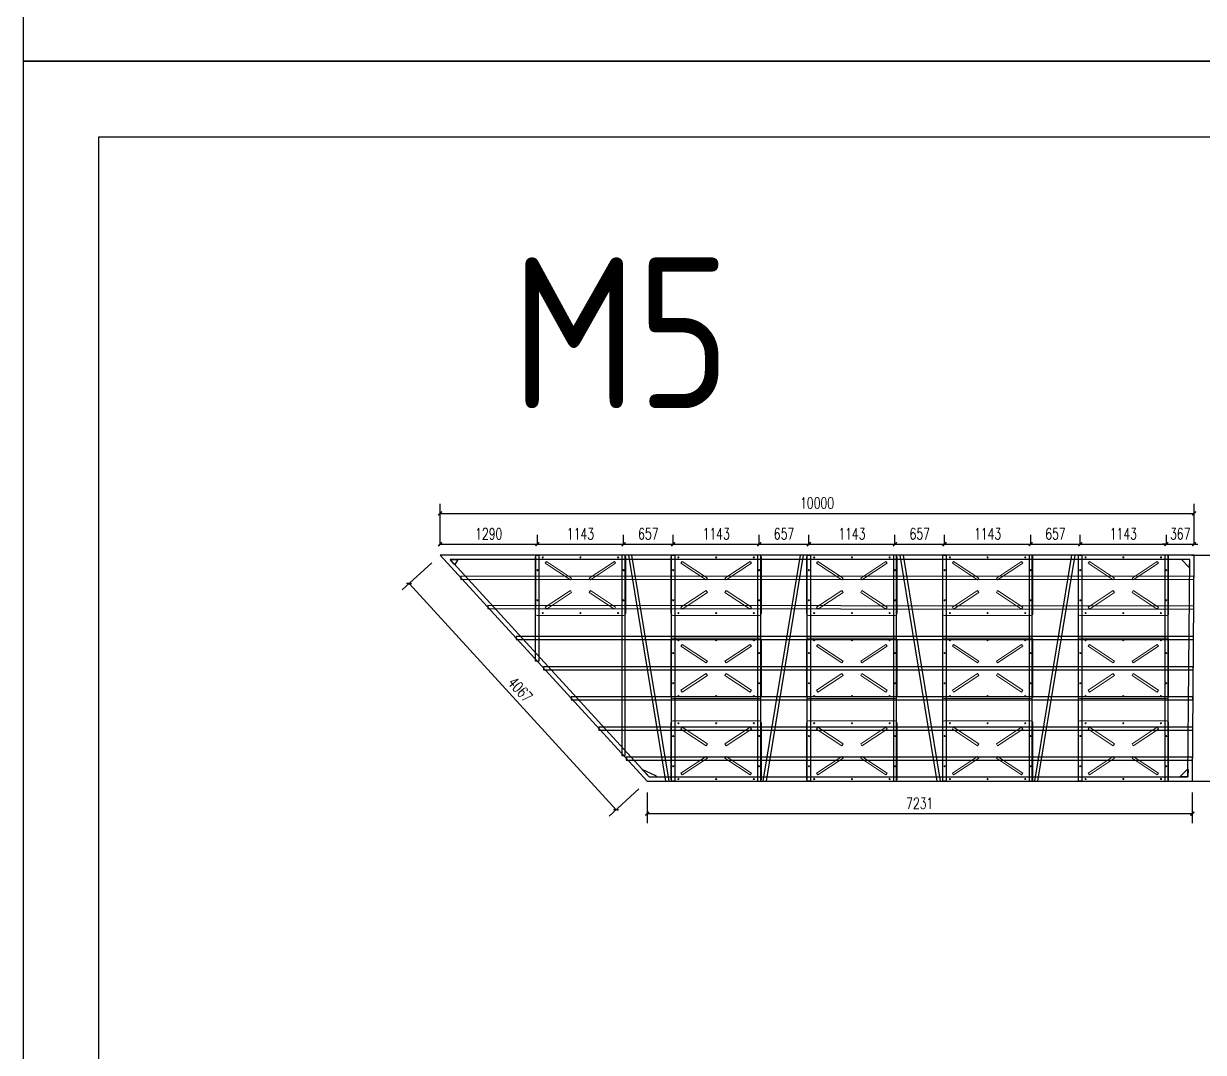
# Model space of a CAD drawing. Extents: x 1254079 to 1500931, y -102737 to 142253.
# Drawn here: x 1283444 to 1299092, y -11524 to 2121 of the extents above; entities that cross this region are included whole.
import ezdxf

# ---------------------------------------------------------------- set-up
doc = ezdxf.new("R2010")
doc.units = 0
doc.header["$LTSCALE"] = 1000
doc.header["$MEASUREMENT"] = 0
for name, color, linetype in [('14#槽钢', 3, 'Continuous'), ('PUB_DIM', 3, 'Continuous'), ('PUB_TEXT', 7, 'Continuous'), ('W-float bowl浮筒', 253, 'Continuous'), ('W-FLOAT_BOWL浮筒', 253, 'Continuous'), ('W-STEEL_FRAME钢架', 3, 'Continuous'), ('W-STEEL_KEEL钢龙骨', 5, 'Continuous'), ('特殊段命名', 221, 'Continuous'), ('钢架', 90, 'Continuous')]:
    doc.layers.add(name, color=color, linetype=linetype)
doc.styles.add('_TCH_DIM_T3', font='SIMPLEX', dxfattribs={"width": 0.705882, "bigfont": 'GBCBIG'})
doc.styles.get("Standard").update_dxf_attribs({"font": 'gbenor.shx', "bigfont": 'gbcbig.shx'})
doc.dimstyles.new('_TCH_ARCH&&50', dxfattribs={"dimtxt": 148.75, "dimasz": 50, "dimexe": 125, "dimexo": 150, "dimgap": 63.125, "dimtad": 1, "dimdec": 0, "dimzin": 0, "dimdsep": 46, "dimtxsty": '_TCH_DIM_T3', "dimblk": 'ARCHTICK', "dimcen": 0.09, "dimclrt": 7, "dimazin": 2, "dimtfac": 1, "dimtdec": 0, "dimtix": 1, "dimtmove": 2, "dimatfit": 3, "dimfxl": 0, "dimtolj": 1, "dimtzin": 0, "dimarcsym": 0})

# ---------------------------------------------------------------- blocks, each defined once
blk = doc.blocks.new('_ArchTick')
at = {"color": 0, "linetype": 'ByBlock', "const_width": 0.4}
blk.add_lwpolyline([(-0.5, -0.5), (0.5, 0.5)], dxfattribs=at)
blk = doc.blocks.new('*D819')
at = {"layer": 'Defpoints', "color": 0, "transparency": 16777216}
for p in [(1288968, -4928), (1291714, -7928), (1291302, -8305)]:
    blk.add_point(p, dxfattribs=at)
at = {"layer": 'PUB_DIM', "color": 0, "lineweight": -2, "transparency": 16777216}
for p, q in [((1288858, -5029), (1288464, -5389)), ((1288557, -5305), (1291302, -8305)), ((1291603, -8029), (1291210, -8389))]:
    blk.add_line(p, q, dxfattribs=at)
at = {"layer": 'PUB_DIM', "color": 0, "lineweight": -2, "transparency": 16777216, "xscale": 50, "yscale": 50, "zscale": 50}
for p, rotation in [((1288557, -5305), 132.4651617435669), ((1291302, -8305), 312.4651617435669)]:
    blk.add_blockref('_ArchTick', p, dxfattribs=dict(at, rotation=rotation))
at = {"layer": 'PUB_DIM', "color": 7, "transparency": 16777216, "insert": (1290031, -6712), "char_height": 148.8, "attachment_point": 5, "rotation": 312.4652, "style": '_TCH_DIM_T3'}
blk.add_mtext('\\A1;4067', dxfattribs=at)
blk = doc.blocks.new('*D928')
at = {"layer": 'Defpoints', "color": 0, "transparency": 16777216}
for p in [(1290258, -4784), (1288968, -4928), (1290258, -4928)]:
    blk.add_point(p, dxfattribs=at)
at = {"layer": 'PUB_DIM', "color": 0, "lineweight": -2, "transparency": 16777216}
for p, q in [((1288968, -4778), (1288968, -4659)), ((1290258, -4778), (1290258, -4659)), ((1288968, -4784), (1290258, -4784))]:
    blk.add_line(p, q, dxfattribs=at)
at = {"layer": 'PUB_DIM', "color": 0, "lineweight": -2, "transparency": 16777216, "xscale": 50, "yscale": 50, "zscale": 50, "rotation": 180}
blk.add_blockref('_ArchTick', (1288968, -4784), dxfattribs=at)
at = {"layer": 'PUB_DIM', "color": 0, "lineweight": -2, "transparency": 16777216, "xscale": 50, "yscale": 50, "zscale": 50}
blk.add_blockref('_ArchTick', (1290258, -4784), dxfattribs=at)
at = {"layer": 'PUB_DIM', "color": 7, "transparency": 16777216, "insert": (1289613, -4646), "char_height": 148.8, "attachment_point": 5, "style": '_TCH_DIM_T3'}
blk.add_mtext('\\A1;1290', dxfattribs=at)
blk = doc.blocks.new('*D929')
at = {"layer": 'Defpoints', "color": 0, "transparency": 16777216}
for p in [(1291401, -4784), (1290258, -4928), (1291401, -4928)]:
    blk.add_point(p, dxfattribs=at)
at = {"layer": 'PUB_DIM', "color": 0, "lineweight": -2, "transparency": 16777216}
for p, q in [((1290258, -4778), (1290258, -4659)), ((1291401, -4778), (1291401, -4659)), ((1290258, -4784), (1291401, -4784))]:
    blk.add_line(p, q, dxfattribs=at)
at = {"layer": 'PUB_DIM', "color": 0, "lineweight": -2, "transparency": 16777216, "xscale": 50, "yscale": 50, "zscale": 50, "rotation": 180}
blk.add_blockref('_ArchTick', (1290258, -4784), dxfattribs=at)
at = {"layer": 'PUB_DIM', "color": 0, "lineweight": -2, "transparency": 16777216, "xscale": 50, "yscale": 50, "zscale": 50}
blk.add_blockref('_ArchTick', (1291401, -4784), dxfattribs=at)
at = {"layer": 'PUB_DIM', "color": 7, "transparency": 16777216, "insert": (1290830, -4646), "char_height": 148.8, "attachment_point": 5, "style": '_TCH_DIM_T3'}
blk.add_mtext('\\A1;1143', dxfattribs=at)
blk = doc.blocks.new('*D930')
at = {"layer": 'Defpoints', "color": 0, "transparency": 16777216}
for p in [(1292058, -4784), (1291401, -4928), (1292058, -4928)]:
    blk.add_point(p, dxfattribs=at)
at = {"layer": 'PUB_DIM', "color": 0, "lineweight": -2, "transparency": 16777216}
for p, q in [((1291401, -4778), (1291401, -4659)), ((1292058, -4778), (1292058, -4659)), ((1291401, -4784), (1292058, -4784))]:
    blk.add_line(p, q, dxfattribs=at)
at = {"layer": 'PUB_DIM', "color": 0, "lineweight": -2, "transparency": 16777216, "xscale": 50, "yscale": 50, "zscale": 50, "rotation": 180}
blk.add_blockref('_ArchTick', (1291401, -4784), dxfattribs=at)
at = {"layer": 'PUB_DIM', "color": 0, "lineweight": -2, "transparency": 16777216, "xscale": 50, "yscale": 50, "zscale": 50}
blk.add_blockref('_ArchTick', (1292058, -4784), dxfattribs=at)
at = {"layer": 'PUB_DIM', "color": 7, "transparency": 16777216, "insert": (1291730, -4646), "char_height": 148.8, "attachment_point": 5, "style": '_TCH_DIM_T3'}
blk.add_mtext('\\A1;657', dxfattribs=at)
blk = doc.blocks.new('*D931')
at = {"layer": 'Defpoints', "color": 0, "transparency": 16777216}
for p in [(1293201, -4784), (1292058, -4928), (1293201, -4928)]:
    blk.add_point(p, dxfattribs=at)
at = {"layer": 'PUB_DIM', "color": 0, "lineweight": -2, "transparency": 16777216}
for p, q in [((1292058, -4778), (1292058, -4659)), ((1293201, -4778), (1293201, -4659)), ((1292058, -4784), (1293201, -4784))]:
    blk.add_line(p, q, dxfattribs=at)
at = {"layer": 'PUB_DIM', "color": 0, "lineweight": -2, "transparency": 16777216, "xscale": 50, "yscale": 50, "zscale": 50, "rotation": 180}
blk.add_blockref('_ArchTick', (1292058, -4784), dxfattribs=at)
at = {"layer": 'PUB_DIM', "color": 0, "lineweight": -2, "transparency": 16777216, "xscale": 50, "yscale": 50, "zscale": 50}
blk.add_blockref('_ArchTick', (1293201, -4784), dxfattribs=at)
at = {"layer": 'PUB_DIM', "color": 7, "transparency": 16777216, "insert": (1292630, -4646), "char_height": 148.8, "attachment_point": 5, "style": '_TCH_DIM_T3'}
blk.add_mtext('\\A1;1143', dxfattribs=at)
blk = doc.blocks.new('*D932')
at = {"layer": 'Defpoints', "color": 0, "transparency": 16777216}
for p in [(1293858, -4784), (1293201, -4928), (1293858, -4928)]:
    blk.add_point(p, dxfattribs=at)
at = {"layer": 'PUB_DIM', "color": 0, "lineweight": -2, "transparency": 16777216}
for p, q in [((1293201, -4778), (1293201, -4659)), ((1293858, -4778), (1293858, -4659)), ((1293201, -4784), (1293858, -4784))]:
    blk.add_line(p, q, dxfattribs=at)
at = {"layer": 'PUB_DIM', "color": 0, "lineweight": -2, "transparency": 16777216, "xscale": 50, "yscale": 50, "zscale": 50, "rotation": 180}
blk.add_blockref('_ArchTick', (1293201, -4784), dxfattribs=at)
at = {"layer": 'PUB_DIM', "color": 0, "lineweight": -2, "transparency": 16777216, "xscale": 50, "yscale": 50, "zscale": 50}
blk.add_blockref('_ArchTick', (1293858, -4784), dxfattribs=at)
at = {"layer": 'PUB_DIM', "color": 7, "transparency": 16777216, "insert": (1293530, -4646), "char_height": 148.8, "attachment_point": 5, "style": '_TCH_DIM_T3'}
blk.add_mtext('\\A1;657', dxfattribs=at)
blk = doc.blocks.new('*D933')
at = {"layer": 'Defpoints', "color": 0, "transparency": 16777216}
for p in [(1295001, -4784), (1293858, -4928), (1295001, -4928)]:
    blk.add_point(p, dxfattribs=at)
at = {"layer": 'PUB_DIM', "color": 0, "lineweight": -2, "transparency": 16777216}
for p, q in [((1293858, -4778), (1293858, -4659)), ((1295001, -4778), (1295001, -4659)), ((1293858, -4784), (1295001, -4784))]:
    blk.add_line(p, q, dxfattribs=at)
at = {"layer": 'PUB_DIM', "color": 0, "lineweight": -2, "transparency": 16777216, "xscale": 50, "yscale": 50, "zscale": 50, "rotation": 180}
blk.add_blockref('_ArchTick', (1293858, -4784), dxfattribs=at)
at = {"layer": 'PUB_DIM', "color": 0, "lineweight": -2, "transparency": 16777216, "xscale": 50, "yscale": 50, "zscale": 50}
blk.add_blockref('_ArchTick', (1295001, -4784), dxfattribs=at)
at = {"layer": 'PUB_DIM', "color": 7, "transparency": 16777216, "insert": (1294430, -4646), "char_height": 148.8, "attachment_point": 5, "style": '_TCH_DIM_T3'}
blk.add_mtext('\\A1;1143', dxfattribs=at)
blk = doc.blocks.new('*D934')
at = {"layer": 'Defpoints', "color": 0, "transparency": 16777216}
for p in [(1295658, -4784), (1295001, -4928), (1295658, -4928)]:
    blk.add_point(p, dxfattribs=at)
at = {"layer": 'PUB_DIM', "color": 0, "lineweight": -2, "transparency": 16777216}
for p, q in [((1295001, -4778), (1295001, -4659)), ((1295658, -4778), (1295658, -4659)), ((1295001, -4784), (1295658, -4784))]:
    blk.add_line(p, q, dxfattribs=at)
at = {"layer": 'PUB_DIM', "color": 0, "lineweight": -2, "transparency": 16777216, "xscale": 50, "yscale": 50, "zscale": 50, "rotation": 180}
blk.add_blockref('_ArchTick', (1295001, -4784), dxfattribs=at)
at = {"layer": 'PUB_DIM', "color": 0, "lineweight": -2, "transparency": 16777216, "xscale": 50, "yscale": 50, "zscale": 50}
blk.add_blockref('_ArchTick', (1295658, -4784), dxfattribs=at)
at = {"layer": 'PUB_DIM', "color": 7, "transparency": 16777216, "insert": (1295330, -4646), "char_height": 148.8, "attachment_point": 5, "style": '_TCH_DIM_T3'}
blk.add_mtext('\\A1;657', dxfattribs=at)
blk = doc.blocks.new('*D935')
at = {"layer": 'Defpoints', "color": 0, "transparency": 16777216}
for p in [(1296801, -4784), (1295658, -4928), (1296801, -4928)]:
    blk.add_point(p, dxfattribs=at)
at = {"layer": 'PUB_DIM', "color": 0, "lineweight": -2, "transparency": 16777216}
for p, q in [((1295658, -4778), (1295658, -4659)), ((1296801, -4778), (1296801, -4659)), ((1295658, -4784), (1296801, -4784))]:
    blk.add_line(p, q, dxfattribs=at)
at = {"layer": 'PUB_DIM', "color": 0, "lineweight": -2, "transparency": 16777216, "xscale": 50, "yscale": 50, "zscale": 50, "rotation": 180}
blk.add_blockref('_ArchTick', (1295658, -4784), dxfattribs=at)
at = {"layer": 'PUB_DIM', "color": 0, "lineweight": -2, "transparency": 16777216, "xscale": 50, "yscale": 50, "zscale": 50}
blk.add_blockref('_ArchTick', (1296801, -4784), dxfattribs=at)
at = {"layer": 'PUB_DIM', "color": 7, "transparency": 16777216, "insert": (1296230, -4646), "char_height": 148.8, "attachment_point": 5, "style": '_TCH_DIM_T3'}
blk.add_mtext('\\A1;1143', dxfattribs=at)
blk = doc.blocks.new('*D936')
at = {"layer": 'Defpoints', "color": 0, "transparency": 16777216}
for p in [(1297458, -4784), (1296801, -4928), (1297458, -4928)]:
    blk.add_point(p, dxfattribs=at)
at = {"layer": 'PUB_DIM', "color": 0, "lineweight": -2, "transparency": 16777216}
for p, q in [((1296801, -4778), (1296801, -4659)), ((1297458, -4778), (1297458, -4659)), ((1296801, -4784), (1297458, -4784))]:
    blk.add_line(p, q, dxfattribs=at)
at = {"layer": 'PUB_DIM', "color": 0, "lineweight": -2, "transparency": 16777216, "xscale": 50, "yscale": 50, "zscale": 50, "rotation": 180}
blk.add_blockref('_ArchTick', (1296801, -4784), dxfattribs=at)
at = {"layer": 'PUB_DIM', "color": 0, "lineweight": -2, "transparency": 16777216, "xscale": 50, "yscale": 50, "zscale": 50}
blk.add_blockref('_ArchTick', (1297458, -4784), dxfattribs=at)
at = {"layer": 'PUB_DIM', "color": 7, "transparency": 16777216, "insert": (1297130, -4646), "char_height": 148.8, "attachment_point": 5, "style": '_TCH_DIM_T3'}
blk.add_mtext('\\A1;657', dxfattribs=at)
blk = doc.blocks.new('*D937')
at = {"layer": 'Defpoints', "color": 0, "transparency": 16777216}
for p in [(1298601, -4784), (1297458, -4928), (1298601, -4928)]:
    blk.add_point(p, dxfattribs=at)
at = {"layer": 'PUB_DIM', "color": 0, "lineweight": -2, "transparency": 16777216}
for p, q in [((1297458, -4778), (1297458, -4659)), ((1298601, -4778), (1298601, -4659)), ((1297458, -4784), (1298601, -4784))]:
    blk.add_line(p, q, dxfattribs=at)
at = {"layer": 'PUB_DIM', "color": 0, "lineweight": -2, "transparency": 16777216, "xscale": 50, "yscale": 50, "zscale": 50, "rotation": 180}
blk.add_blockref('_ArchTick', (1297458, -4784), dxfattribs=at)
at = {"layer": 'PUB_DIM', "color": 0, "lineweight": -2, "transparency": 16777216, "xscale": 50, "yscale": 50, "zscale": 50}
blk.add_blockref('_ArchTick', (1298601, -4784), dxfattribs=at)
at = {"layer": 'PUB_DIM', "color": 7, "transparency": 16777216, "insert": (1298030, -4646), "char_height": 148.8, "attachment_point": 5, "style": '_TCH_DIM_T3'}
blk.add_mtext('\\A1;1143', dxfattribs=at)
blk = doc.blocks.new('*D938')
at = {"layer": 'Defpoints', "color": 0, "transparency": 16777216}
for p in [(1298968, -4784), (1298601, -4928), (1298968, -4928)]:
    blk.add_point(p, dxfattribs=at)
at = {"layer": 'PUB_DIM', "color": 0, "lineweight": -2, "transparency": 16777216}
for p, q in [((1298601, -4778), (1298601, -4659)), ((1298968, -4778), (1298968, -4659)), ((1298601, -4784), (1298551, -4784)), ((1298601, -4784), (1298968, -4784)), ((1298968, -4784), (1299018, -4784))]:
    blk.add_line(p, q, dxfattribs=at)
at = {"layer": 'PUB_DIM', "color": 0, "lineweight": -2, "transparency": 16777216, "xscale": 50, "yscale": 50, "zscale": 50}
blk.add_blockref('_ArchTick', (1298601, -4784), dxfattribs=at)
at = {"layer": 'PUB_DIM', "color": 0, "lineweight": -2, "transparency": 16777216, "xscale": 50, "yscale": 50, "zscale": 50, "rotation": 180}
blk.add_blockref('_ArchTick', (1298968, -4784), dxfattribs=at)
at = {"layer": 'PUB_DIM', "color": 7, "transparency": 16777216, "insert": (1298785, -4646), "char_height": 148.8, "attachment_point": 5, "style": '_TCH_DIM_T3'}
blk.add_mtext('\\A1;367', dxfattribs=at)
blk = doc.blocks.new('*D939')
at = {"layer": 'Defpoints', "color": 0, "transparency": 16777216}
for p in [(1298787, -4928), (1300418, -4928), (1298787, -7928)]:
    blk.add_point(p, dxfattribs=at)
at = {"layer": 'PUB_DIM', "color": 0, "lineweight": -2, "transparency": 16777216}
for p, q in [((1298937, -4928), (1300543, -4928)), ((1300418, -7928), (1300418, -4928)), ((1298937, -7928), (1300543, -7928))]:
    blk.add_line(p, q, dxfattribs=at)
at = {"layer": 'PUB_DIM', "color": 0, "lineweight": -2, "transparency": 16777216, "xscale": 50, "yscale": 50, "zscale": 50}
for p, rotation in [((1300418, -4928), 90), ((1300418, -7928), 270)]:
    blk.add_blockref('_ArchTick', p, dxfattribs=dict(at, rotation=rotation))
at = {"layer": 'PUB_DIM', "color": 7, "transparency": 16777216, "insert": (1300281, -6428), "char_height": 148.8, "attachment_point": 5, "rotation": 90, "style": '_TCH_DIM_T3'}
blk.add_mtext('\\A1;3000', dxfattribs=at)
blk = doc.blocks.new('*D940')
at = {"layer": 'Defpoints', "color": 0, "transparency": 16777216}
for p in [(1291714, -7928), (1298945, -7928), (1298945, -8357)]:
    blk.add_point(p, dxfattribs=at)
at = {"layer": 'PUB_DIM', "color": 0, "lineweight": -2, "transparency": 16777216}
for p, q in [((1291714, -8078), (1291714, -8482)), ((1298945, -8078), (1298945, -8482)), ((1291714, -8357), (1298945, -8357))]:
    blk.add_line(p, q, dxfattribs=at)
at = {"layer": 'PUB_DIM', "color": 0, "lineweight": -2, "transparency": 16777216, "xscale": 50, "yscale": 50, "zscale": 50, "rotation": 180}
blk.add_blockref('_ArchTick', (1291714, -8357), dxfattribs=at)
at = {"layer": 'PUB_DIM', "color": 0, "lineweight": -2, "transparency": 16777216, "xscale": 50, "yscale": 50, "zscale": 50}
blk.add_blockref('_ArchTick', (1298945, -8357), dxfattribs=at)
at = {"layer": 'PUB_DIM', "color": 7, "transparency": 16777216, "insert": (1295330, -8220), "char_height": 148.8, "attachment_point": 5, "style": '_TCH_DIM_T3'}
blk.add_mtext('\\A1;7231', dxfattribs=at)
blk = doc.blocks.new('*D941')
at = {"layer": 'Defpoints', "color": 0, "transparency": 16777216}
for p in [(1298968, -4375), (1288968, -4928), (1298968, -4928)]:
    blk.add_point(p, dxfattribs=at)
at = {"layer": 'PUB_DIM', "color": 0, "lineweight": -2, "transparency": 16777216}
for p, q in [((1288968, -4778), (1288968, -4250)), ((1288968, -4375), (1298968, -4375)), ((1298968, -4778), (1298968, -4250))]:
    blk.add_line(p, q, dxfattribs=at)
at = {"layer": 'PUB_DIM', "color": 0, "lineweight": -2, "transparency": 16777216, "xscale": 50, "yscale": 50, "zscale": 50, "rotation": 180}
blk.add_blockref('_ArchTick', (1288968, -4375), dxfattribs=at)
at = {"layer": 'PUB_DIM', "color": 0, "lineweight": -2, "transparency": 16777216, "xscale": 50, "yscale": 50, "zscale": 50}
blk.add_blockref('_ArchTick', (1298968, -4375), dxfattribs=at)
at = {"layer": 'PUB_DIM', "color": 7, "transparency": 16777216, "insert": (1293968, -4238), "char_height": 148.8, "attachment_point": 5, "style": '_TCH_DIM_T3'}
blk.add_mtext('\\A1;10000', dxfattribs=at)
blk = doc.blocks.new('$matou$00000145')
at = {"layer": 'W-float bowl浮筒', "lineweight": 0}
for p, q in [((-600, -375), (-600, 375)), ((-575, 400), (575, 400)), ((-507, 370), (-493, 370)), ((-500, 377), (-500, 363)), ((-7, 370), (7, 370)), ((0, 377), (0, 363)), ((493, 370), (507, 370)), ((500, 377), (500, 363)), ((600, 375), (600, -375)), ((-577, 200), (-563, 200)), ((-570, 207), (-570, 193)), ((563, 200), (577, 200)), ((570, 207), (570, 193)), ((-577, -200), (-563, -200)), ((-570, -193), (-570, -207)), ((563, -200), (577, -200)), ((570, -193), (570, -207)), ((575, -400), (-575, -400)), ((-507, -370), (-493, -370)), ((-500, -377), (-500, -363)), ((-7, -370), (7, -370)), ((0, -377), (0, -363)), ((493, -370), (507, -370)), ((500, -377), (500, -363))]:
    blk.add_line(p, q, dxfattribs=at)
at = {"layer": 'W-float bowl浮筒', "lineweight": 0, "ltscale": 100}
for points in [[(-450, 316), (-117, 95), (-133, 70), (-467, 291)], [(450, 316), (117, 95), (133, 70), (467, 291)], [(-450, -316), (-117, -95), (-133, -70), (-467, -291)], [(450, -316), (117, -95), (133, -70), (467, -291)]]:
    blk.add_lwpolyline(points, close=True, dxfattribs=at)
at = {"layer": 'W-float bowl浮筒', "lineweight": 0}
for centre in [(-500, 370), (0, 370), (500, 370), (-570, 200), (570, 200), (-570, -200), (570, -200), (-500, -370), (0, -370), (500, -370)]:
    blk.add_circle(centre, 7, dxfattribs=at)
for centre, start, end in [((-575, 375), 90, 180), ((575, 375), 0, 90), ((-575, -375), 180, 270), ((575, -375), 270, 0)]:
    blk.add_arc(centre, 25, start, end, dxfattribs=at)

msp = doc.modelspace()

# ---------------------------------------------------------------- linework, layer by layer
at = {"layer": '14#槽钢'}
msp.add_lwpolyline([(1283443.8, 63511.5), (1372490.4, 63511.5), (1372490.4, 1620.5), (1283443.8, 1620.5)], close=True, dxfattribs=at)
at = {"layer": 'W-STEEL_FRAME钢架', "color": 1}
for points in [[(1289161.3, -5053.2), (1289155.4, -5046.8), (1289099.9, -4986.1), (1289199.9, -4986.1), (1289199.9, -4996.1)], [(1298893.2, -5086.1), (1298909.2, -5086.1), (1298909.9, -4986.1), (1298809.9, -4986.1), (1298809.9, -4996.1)], [(1291649.4, -7771.8), (1291649.4, -7771.8), (1291739.4, -7870.1), (1291839.4, -7870.1), (1291839.4, -7860.1)], [(1298877.7, -7770.1), (1298888.4, -7770), (1298887.7, -7870.1), (1298787.7, -7870.1), (1298787.7, -7860.1)]]:
    msp.add_lwpolyline(points, close=True, dxfattribs=at)
at = {"layer": 'W-STEEL_FRAME钢架'}
for points in [[(1290236.5, -4928.1), (1290279.5, -4928.1), (1290278.2, -6336), (1290235.2, -6336)], [(1291422.5, -4928.1), (1291379.5, -4928.1), (1291378.7, -7585.4), (1291421.7, -7585.4)], [(1292036.5, -4928.1), (1292079.5, -4928.1), (1292079.5, -7928.1), (1292036.5, -7928.1)], [(1293222.5, -4928.1), (1293179.5, -4928.1), (1293179.5, -7928.1), (1293222.5, -7928.1)], [(1293836.5, -4928.1), (1293879.5, -4928.1), (1293879.5, -7928.1), (1293836.5, -7928.1)], [(1295022.5, -4928.1), (1294979.5, -4928.1), (1294979.5, -7928.1), (1295022.5, -7928.1)], [(1295636.5, -4928.1), (1295679.5, -4928.1), (1295679.5, -7928.1), (1295636.5, -7928.1)], [(1296822.5, -4928.1), (1296779.5, -4928.1), (1296779.5, -7928.1), (1296822.5, -7928.1)], [(1297436.5, -4928.1), (1297479.5, -4928.1), (1297479.5, -7928.1), (1297436.5, -7928.1)], [(1298622.5, -4928.1), (1298579.5, -4928.1), (1298579.5, -7928.1), (1298622.5, -7928.1)]]:
    msp.add_lwpolyline(points, close=True, dxfattribs=at)
at = {"layer": 'W-STEEL_KEEL钢龙骨'}
for points in [[(1289244.7, -5250.3), (1298966.1, -5249.7), (1298966.1, -5209.7), (1289244.7, -5210.3)], [(1289599.8, -5638.2), (1298963, -5647.6), (1298963, -5607.6), (1289599.8, -5598.2)], [(1289976.5, -6049.8), (1298959.9, -6048.7), (1298959.9, -6008.7), (1289976.5, -6009.8)], [(1290341, -6448.1), (1298956.8, -6448.1), (1298956.8, -6408.1), (1290341, -6408.1)], [(1290705.2, -6846), (1298953.7, -6847.8), (1298953.7, -6807.8), (1290705.2, -6806)], [(1291073.9, -7248.9), (1298950.6, -7248.4), (1298950.6, -7208.4), (1291073.9, -7208.9)], [(1291437.9, -7646.6), (1298947.5, -7649.4), (1298947.5, -7609.4), (1291437.9, -7606.6)]]:
    msp.add_lwpolyline(points, close=True, dxfattribs=at)
at = {"layer": '特殊段命名'}
for points in [[(1283443.8, 1620.5), (1372490.4, 1620.5), (1372490.4, -88861.8), (1283443.8, -88861.8)], [(1284443.8, 620.5), (1371490.4, 620.5), (1371490.4, -87216.1), (1284443.8, -87216.1)]]:
    msp.add_lwpolyline(points, close=True, dxfattribs=at)
at = {"layer": '钢架'}
for points in [[(1298945.2, -7928.1), (1298968.4, -4928.1), (1288968.2, -4928.1), (1291713.8, -7928.1)], [(1298887.7, -7870.1), (1298909.9, -4986.1), (1289099.9, -4986.1), (1291739.4, -7870.1)]]:
    msp.add_lwpolyline(points, close=True, dxfattribs=at)
for points in [[(1291961.2, -7928.1), (1291469.2, -4928.1)], [(1292004.8, -7928.1), (1291512.8, -4928.1)], [(1293254.2, -7928.1), (1293746.2, -4928.1)], [(1293297.8, -7928.1), (1293789.8, -4928.1)], [(1295561.2, -7928.1), (1295069.2, -4928.1)], [(1295604.8, -7928.1), (1295112.8, -4928.1)], [(1296854.2, -7928.1), (1297346.2, -4928.1)], [(1296897.8, -7928.1), (1297389.8, -4928.1)]]:
    msp.add_lwpolyline(points, dxfattribs=at)

# ---------------------------------------------------------------- block references
at = {"layer": 'W-FLOAT_BOWL浮筒'}
for p in [(1290829.5, -5328.1), (1292629.5, -5328.1), (1294429.5, -5328.1), (1296229.5, -5328.1), (1298029.5, -5328.1), (1292629.5, -6428.1), (1294429.5, -6428.1), (1296229.5, -6428.1), (1298029.5, -6428.1), (1292629.5, -7528.1), (1294429.5, -7528.1), (1296229.5, -7528.1), (1298029.5, -7528.1)]:
    msp.add_blockref('$matou$00000145', p, dxfattribs=at)

# ---------------------------------------------------------------- texts
at = {"layer": 'PUB_TEXT'}
msp.add_text('M5', height=2000, dxfattribs=at).set_placement((1289915.7, -2979.5))

# ---------------------------------------------------------------- dimensions: what is measured, and where the dimension line sits
at = {"layer": 'PUB_DIM'}
for p1, p2, distance, picture, middle in [((1288968.2, -4928.1), (1298968.4, -4928.1), 552.8, '*D941', (1293968.3, -4237.9)), ((1288968.2, -4928.1), (1290258, -4928.1), 144.4, '*D928', (1289613.1, -4646.2)), ((1290258, -4928.1), (1291401, -4928.1), 144.4, '*D929', (1290829.5, -4646.2)), ((1291401, -4928.1), (1292058, -4928.1), 144.4, '*D930', (1291729.5, -4646.2)), ((1292058, -4928.1), (1293201, -4928.1), 144.4, '*D931', (1292629.5, -4646.2)), ((1293201, -4928.1), (1293858, -4928.1), 144.4, '*D932', (1293529.5, -4646.2)), ((1293858, -4928.1), (1295001, -4928.1), 144.4, '*D933', (1294429.5, -4646.2)), ((1295001, -4928.1), (1295658, -4928.1), 144.4, '*D934', (1295329.5, -4646.2)), ((1295658, -4928.1), (1296801, -4928.1), 144.4, '*D935', (1296229.5, -4646.2)), ((1296801, -4928.1), (1297458, -4928.1), 144.4, '*D936', (1297129.5, -4646.2)), ((1297458, -4928.1), (1298601, -4928.1), 144.4, '*D937', (1298029.5, -4646.2)), ((1298601, -4928.1), (1298968.4, -4928.1), 144.4, '*D938', (1298784.7, -4646.2)), ((1288968.2, -4928.1), (1291713.8, -7928.1), -557.8, '*D819', (1290030.9, -6711.9)), ((1298786.7, -7928.1), (1298786.7, -4928.1), -1631.5, '*D939', (1300280.7, -6428.1)), ((1291713.8, -7928.1), (1298945.2, -7928.1), -429.4, '*D940', (1295329.5, -8220))]:
    dim = msp.add_aligned_dim(p1=p1, p2=p2, distance=distance, dimstyle='_TCH_ARCH&&50', dxfattribs=at)
    dim.commit()
    dim.dimension.update_dxf_attribs({"geometry": picture, "text_midpoint": middle})

doc.saveas('drawing.dxf')
